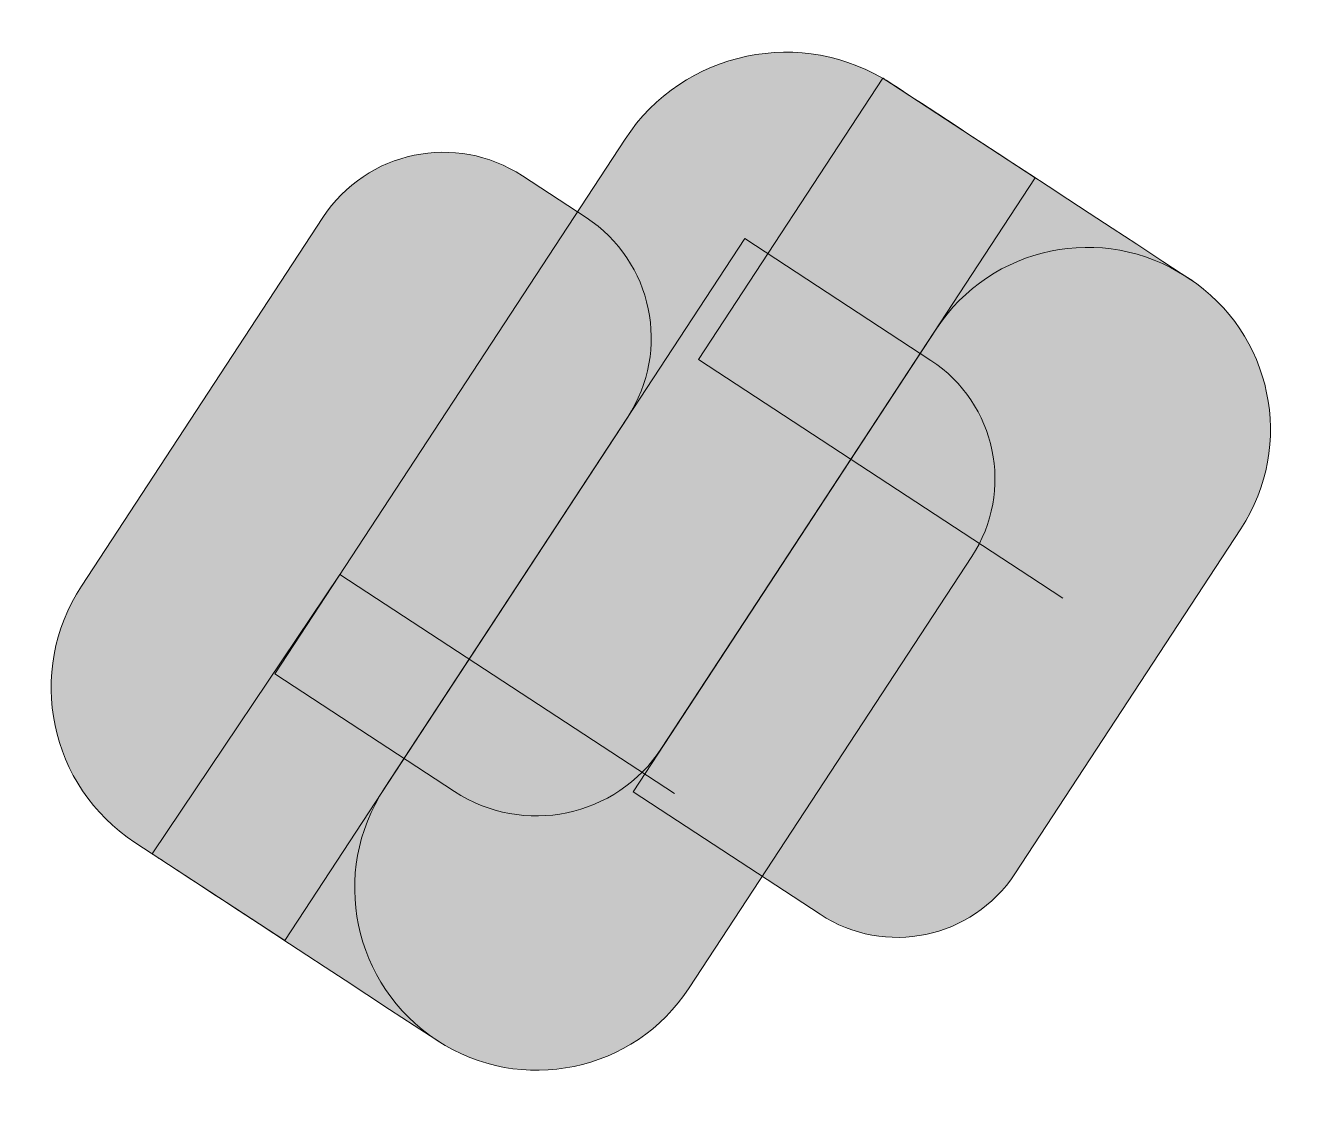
# Model space of a CAD drawing. Extents: x 160 to 481, y 597 to 867.
import ezdxf

# ---------------------------------------------------------------- set-up
doc = ezdxf.new("R2010")
doc.units = 0
doc.header["$MEASUREMENT"] = 0
doc.layers.add('Layer 1', color=7, linetype='Continuous', lineweight=0)

msp = doc.modelspace()

# ---------------------------------------------------------------- hatches: boundary and pattern name
at = {"layer": 'Layer 1', "true_color": 0x2daa4f, "transparency": 33554687}
h = msp.add_hatch(color=95, dxfattribs=at)
h.dxf.hatch_style = 2
edge = h.paths.add_edge_path()
edge.add_spline(control_points=[(268.58, 673.87), (268.58, 673.87), (223.24, 703.56), (223.24, 703.56), (223.24, 703.56), (311.68, 838.57), (311.68, 838.57), (326.39, 861.02), (356.52, 867.3), (378.97, 852.59), (378.97, 852.59), (415.27, 828.82), (415.27, 828.82), (415.27, 828.82), (320.92, 684.77), (320.92, 684.77), (309.47, 667.31), (286.04, 662.42), (268.58, 673.87)], knot_values=[0, 0, 0, 0, 1, 1, 1, 2, 2, 2, 3, 3, 3, 4, 4, 4, 5, 5, 5, 6, 6, 6, 6], degree=3, periodic=0)
h = msp.add_hatch(color=95, dxfattribs=at)
h.dxf.hatch_style = 2
edge = h.paths.add_edge_path()
edge.add_spline(control_points=[(452.92, 804.16), (452.92, 804.16), (456.26, 801.97), (454.59, 803.06), (376.79, 854.02), (376.79, 854.02), (376.79, 854.02), (376.79, 854.02), (376.79, 854.02), (376.79, 854.02), (376.79, 854.02), (330.22, 782.92), (330.22, 782.92), (330.22, 782.92), (413.87, 728.12), (413.87, 728.12), (413.87, 728.12), (422.23, 722.64), (422.23, 722.64)], knot_values=[0, 0, 0, 0, 1, 1, 1, 2, 2, 2, 3, 3, 3, 4, 4, 4, 5, 5, 5, 6, 6, 6, 6], degree=3, periodic=0)
edge.add_line((422.23, 722.64), (452.92, 804.16))
at = {"layer": 'Layer 1', "true_color": 0x367ff0, "transparency": 33554687}
h = msp.add_hatch(color=150, dxfattribs=at)
h.dxf.hatch_style = 2
edge = h.paths.add_edge_path()
edge.add_spline(control_points=[(225.73, 636.18), (225.73, 636.18), (187.89, 660.97), (187.89, 660.97), (166.29, 675.12), (160.24, 704.11), (174.4, 725.72), (174.4, 725.72), (235.39, 818.83), (235.39, 818.83), (246.4, 835.63), (268.94, 840.33), (285.75, 829.32), (285.75, 829.32), (301.85, 818.78), (301.85, 818.78), (318.66, 807.77), (323.35, 785.22), (312.35, 768.41), (312.35, 768.41), (225.73, 636.18), (225.73, 636.18)], knot_values=[0, 0, 0, 0, 1, 1, 1, 2, 2, 2, 3, 3, 3, 4, 4, 4, 5, 5, 5, 6, 6, 6, 7, 7, 7, 7], degree=3, periodic=0)
at = {"layer": 'Layer 1', "true_color": 0xea4235, "transparency": 33554687}
h = msp.add_hatch(color=20, dxfattribs=at)
h.dxf.hatch_style = 2
edge = h.paths.add_edge_path()
edge.add_spline(control_points=[(360.95, 642.83), (360.95, 642.83), (313.71, 673.77), (313.71, 673.77), (313.71, 673.77), (390.25, 790.61), (390.25, 790.61), (404.07, 811.71), (432.38, 817.61), (453.48, 803.79), (453.48, 803.79), (454.03, 803.43), (454.03, 803.43), (475.13, 789.61), (481.03, 761.3), (467.2, 740.2), (467.2, 740.2), (410.13, 653.07), (410.13, 653.07), (399.38, 636.66), (377.36, 632.07), (360.95, 642.83)], knot_values=[0, 0, 0, 0, 1, 1, 1, 2, 2, 2, 3, 3, 3, 4, 4, 4, 5, 5, 5, 6, 6, 6, 7, 7, 7, 7], degree=3, periodic=0)
at = {"layer": 'Layer 1', "true_color": 0xfdbe01, "transparency": 33554687}
h = msp.add_hatch(color=40, dxfattribs=at)
h.dxf.hatch_style = 2
edge = h.paths.add_edge_path()
edge.add_spline(control_points=[(264.21, 610.98), (264.21, 610.98), (264.21, 610.98), (264.21, 610.98), (242.96, 624.9), (237.01, 653.41), (250.93, 674.66), (250.93, 674.66), (341.9, 813.52), (341.9, 813.52), (341.9, 813.52), (388.93, 782.72), (388.93, 782.72), (405.45, 771.89), (410.08, 749.71), (399.25, 733.18), (399.25, 733.18), (327.89, 624.25), (327.89, 624.25), (313.97, 603), (285.46, 597.06), (264.21, 610.98)], knot_values=[0, 0, 0, 0, 1, 1, 1, 2, 2, 2, 3, 3, 3, 4, 4, 4, 5, 5, 5, 6, 6, 6, 7, 7, 7, 7], degree=3, periodic=0)
at = {"layer": 'Layer 1', "true_color": 0x367ff0, "transparency": 33554687}
h = msp.add_hatch(color=150, dxfattribs=at)
h.dxf.hatch_style = 2
edge = h.paths.add_edge_path()
edge.add_spline(control_points=[(265.04, 610.43), (192.27, 658.1), (192.27, 658.1), (192.27, 658.1), (192.27, 658.1), (239.68, 728.66), (239.68, 728.66), (239.68, 728.66), (324.17, 673.31), (324.17, 673.31)], knot_values=[0, 0, 0, 0, 1, 1, 1, 2, 2, 2, 3, 3, 3, 3], degree=3, periodic=0)
edge.add_line((324.17, 673.31), (265.04, 610.43))

# ---------------------------------------------------------------- linework, layer by layer
at = {"layer": 'Layer 1', "color": 7, "lineweight": 9, "true_color": 0xffffff}
for points, knots in [([(268.58, 673.87), (268.58, 673.87), (223.24, 703.56), (223.24, 703.56), (223.24, 703.56), (311.68, 838.57), (311.68, 838.57), (326.39, 861.02), (356.52, 867.3), (378.97, 852.59), (378.97, 852.59), (415.27, 828.82), (415.27, 828.82), (415.27, 828.82), (320.92, 684.77), (320.92, 684.77), (309.47, 667.31), (286.04, 662.42), (268.58, 673.87)], [0, 0, 0, 0, 1, 1, 1, 2, 2, 2, 3, 3, 3, 4, 4, 4, 5, 5, 5, 6, 6, 6, 6]), ([(452.92, 804.16), (452.92, 804.16), (456.26, 801.97), (454.59, 803.06), (376.79, 854.02), (376.79, 854.02), (376.79, 854.02), (376.79, 854.02), (376.79, 854.02), (376.79, 854.02), (376.79, 854.02), (330.22, 782.92), (330.22, 782.92), (330.22, 782.92), (413.87, 728.12), (413.87, 728.12), (413.87, 728.12), (422.23, 722.64), (422.23, 722.64)], [0, 0, 0, 0, 1, 1, 1, 2, 2, 2, 3, 3, 3, 4, 4, 4, 5, 5, 5, 6, 6, 6, 6]), ([(225.73, 636.18), (225.73, 636.18), (187.89, 660.97), (187.89, 660.97), (166.29, 675.12), (160.24, 704.11), (174.4, 725.72), (174.4, 725.72), (235.39, 818.83), (235.39, 818.83), (246.4, 835.63), (268.94, 840.33), (285.75, 829.32), (285.75, 829.32), (301.85, 818.78), (301.85, 818.78), (318.66, 807.77), (323.35, 785.22), (312.35, 768.41), (312.35, 768.41), (225.73, 636.18), (225.73, 636.18)], [0, 0, 0, 0, 1, 1, 1, 2, 2, 2, 3, 3, 3, 4, 4, 4, 5, 5, 5, 6, 6, 6, 7, 7, 7, 7]), ([(360.95, 642.83), (360.95, 642.83), (313.71, 673.77), (313.71, 673.77), (313.71, 673.77), (390.25, 790.61), (390.25, 790.61), (404.07, 811.71), (432.38, 817.61), (453.48, 803.79), (453.48, 803.79), (454.03, 803.43), (454.03, 803.43), (475.13, 789.61), (481.03, 761.3), (467.2, 740.2), (467.2, 740.2), (410.13, 653.07), (410.13, 653.07), (399.38, 636.66), (377.36, 632.07), (360.95, 642.83)], [0, 0, 0, 0, 1, 1, 1, 2, 2, 2, 3, 3, 3, 4, 4, 4, 5, 5, 5, 6, 6, 6, 7, 7, 7, 7]), ([(264.21, 610.98), (264.21, 610.98), (264.21, 610.98), (264.21, 610.98), (242.96, 624.9), (237.01, 653.41), (250.93, 674.66), (250.93, 674.66), (341.9, 813.52), (341.9, 813.52), (341.9, 813.52), (388.93, 782.72), (388.93, 782.72), (405.45, 771.89), (410.08, 749.71), (399.25, 733.18), (399.25, 733.18), (327.89, 624.25), (327.89, 624.25), (313.97, 603), (285.46, 597.06), (264.21, 610.98)], [0, 0, 0, 0, 1, 1, 1, 2, 2, 2, 3, 3, 3, 4, 4, 4, 5, 5, 5, 6, 6, 6, 7, 7, 7, 7]), ([(265.04, 610.43), (192.27, 658.1), (192.27, 658.1), (192.27, 658.1), (192.27, 658.1), (239.68, 728.66), (239.68, 728.66), (239.68, 728.66), (324.17, 673.31), (324.17, 673.31)], [0, 0, 0, 0, 1, 1, 1, 2, 2, 2, 3, 3, 3, 3])]:
    msp.add_open_spline(points, degree=3, knots=knots, dxfattribs=at)

doc.saveas('drawing.dxf')
